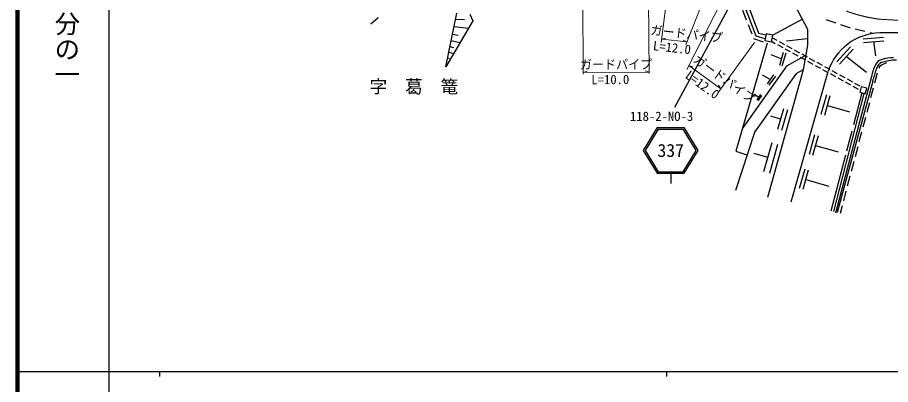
# Model space of a CAD drawing. Units: millimetres, scale not verified. Extents: x 40000 to 680000, y 20000 to 380000.
# Drawn here: x 40000 to 212188, y 202409 to 274733 of the extents above; entities that cross this region are included whole.
import ezdxf
from ezdxf.enums import TextEntityAlignment as Align

# ---------------------------------------------------------------- set-up
doc = ezdxf.new("R2010")
doc.units = ezdxf.units.MM
doc.header["$LTSCALE"] = 1000
doc.linetypes.add('CHAIN', pattern=[18.5, 12, -1.5, 3.5, -1.5])
for name, color, linetype, lineweight in [('M-BGD', 7, 'Continuous', 25), ('M-BMK', 2, 'CHAIN', 13), ('M-STR-HTXT', 7, 'Continuous', 13), ('M-STR-STRC', 7, 'Continuous', 25), ('M-TTL', 2, 'Continuous', 140), ('M-TTL-BAND', 7, 'Continuous', 25)]:
    doc.layers.add(name, color=color, linetype=linetype, lineweight=lineweight)
doc.layers.add('M-BMK-HTXT', color=7, linetype='Continuous')
doc.styles.add('@ＭＳ ゴシック', font='')
doc.styles.add('ＭＳ ゴシック', font='')
doc.styles.get('@ＭＳ ゴシック').set_extended_font_data('@MS Gothic')
doc.styles.get('ＭＳ ゴシック').set_extended_font_data('MS Gothic')

msp = doc.modelspace()

# ---------------------------------------------------------------- linework, layer by layer
at = {"layer": 'M-BGD'}
for p, q in [((182728, 280900), (186165, 271670)), ((185676, 271032), (182055, 280615)), ((124486, 265036), (126646, 275569)), ((183002, 276143), (183721, 274277)), ((195865, 272395), (193534, 276799)), ((111155, 274656), (109670, 273441)), ((129799, 274093), (124486, 265036)), ((126412, 274430), (128144, 274329)), ((129199, 275370), (129799, 274093)), ((194808, 274392), (188990, 271222)), ((199486, 274347), (199601, 274287)), ((199601, 274287), (201370, 273679)), ((126106, 272935), (128952, 272648)), ((184081, 273344), (184800, 271478)), ((195846, 269335), (195865, 272395)), ((202316, 273354), (204107, 272738)), ((204107, 272738), (204210, 272713)), ((205182, 272479), (207126, 272010)), ((125805, 271465), (126917, 271262)), ((185174, 270560), (187068, 269917)), ((187452, 270546), (185676, 271032)), ((186165, 271670), (187612, 271294)), ((188886, 270732), (189762, 270251)), ((195759, 270529), (191658, 270057)), ((206797, 270505), (210782, 270854)), ((208098, 271776), (208804, 271606)), ((125301, 269008), (126004, 268834)), ((125546, 270205), (127272, 269784)), ((187887, 269639), (181703, 248374)), ((188744, 270067), (189425, 269637)), ((189863, 269396), (190914, 268818)), ((190200, 270010), (191252, 269432)), ((191690, 269191), (192741, 268613)), ((195577, 267335), (195846, 269335)), ((201618, 266000), (204285, 268980)), ((206858, 269808), (210843, 270156)), ((208851, 269982), (209192, 267192)), ((125071, 267890), (126016, 267643)), ((190649, 266563), (188664, 267347)), ((191035, 267840), (190263, 265286)), ((191545, 267685), (190773, 265132)), ((191353, 268577), (192404, 267999)), ((195577, 267335), (191672, 265120)), ((192842, 267758), (193894, 267180)), ((193180, 268372), (194231, 267794)), ((194332, 266939), (195384, 266361)), ((194669, 267553), (195721, 266975)), ((194999, 264480), (195577, 267335)), ((202139, 265533), (204807, 268514)), ((203473, 267023), (207423, 263957)), ((124840, 266761), (125145, 266670)), ((195822, 266121), (196873, 265542)), ((196159, 266734), (197211, 266156)), ((197312, 265302), (198363, 264724)), ((197649, 265915), (198700, 265337)), ((210514, 265417), (210025, 265091)), ((211417, 265780), (210514, 265417)), ((191672, 265120), (183044, 252984)), ((185401, 252147), (193699, 263787)), ((187971, 239351), (194999, 264480)), ((192599, 238410), (199857, 264107)), ((193699, 263787), (194999, 264480)), ((198801, 264483), (199853, 263905)), ((199139, 265096), (200190, 264518)), ((200291, 263664), (201343, 263086)), ((200628, 264277), (201680, 263699)), ((202118, 263458), (203170, 262880)), ((209547, 263734), (209035, 261801)), ((210025, 265091), (209876, 264677)), ((188481, 262515), (186949, 263366)), ((189122, 263403), (187841, 261627)), ((189477, 263147), (188196, 261371)), ((208410, 263112), (201304, 236187)), ((208690, 262189), (201679, 236333)), ((201781, 262845), (202832, 262267)), ((203271, 262026), (204322, 261448)), ((203608, 262639), (204659, 262061)), ((205098, 261820), (206149, 261242)), ((204760, 261207), (205812, 260629)), ((208778, 260834), (208266, 258901)), ((186175, 259012), (185302, 259572)), ((186555, 259538), (185796, 258486)), ((186765, 259386), (186006, 258334)), ((198537, 255680), (199640, 259525)), ((199210, 255487), (200313, 259332)), ((206939, 259783), (200930, 236522)), ((206519, 259891), (204873, 253601)), ((191068, 256755), (189903, 252689)), ((199762, 257409), (204107, 256163)), ((208010, 257934), (207498, 256001)), ((190486, 254722), (188588, 255266)), ((191882, 256522), (190716, 252456)), ((207242, 255034), (206729, 253101)), ((181647, 240714), (185401, 252147)), ((196184, 247797), (197287, 251642)), ((196857, 247604), (197960, 251449)), ((204533, 252306), (203507, 248382)), ((206473, 252134), (205961, 250201)), ((188782, 250012), (187149, 244311)), ((189923, 249686), (188289, 243984)), ((181703, 248374), (183862, 247660)), ((197409, 249526), (201859, 248249)), ((205705, 249234), (205192, 247301)), ((187966, 247162), (185305, 247924)), ((203307, 247621), (200422, 236597)), ((204936, 246334), (204424, 244401)), ((194254, 241068), (195357, 244913)), ((194926, 240875), (196030, 244720)), ((195478, 242798), (200034, 241490)), ((204168, 243434), (203656, 241501)), ((203399, 240534), (202887, 238601)), ((202631, 237635), (202228, 236114))]:
    msp.add_line(p, q, dxfattribs=at)
for points in [[(187657, 271506), (187382, 270217), (188715, 269932), (188990, 271222)], [(206428, 261089), (206144, 259988), (207198, 259716), (207482, 260818)]]:
    msp.add_lwpolyline(points, close=True, dxfattribs=at)
for centre, radius, start, end in [((210488, 260509), 11224, 92.23294, 161.304), ((211258, -306197), 577922, 86.36836, 90.11975), ((222135, 259685), 14146, 156.08964, 165.98138), ((210978, 264504), 1997, 107.69967, 152.72026), ((211102, 264271), 1711, 113.45655, 167.95202), ((212662, 259316), 7452, 89.0716, 107.91227), ((213154, 258255), 8063, 88.45261, 109.81708), ((-512946, 481953), 754357, 343.06265, 343.25623)]:
    msp.add_arc(centre, radius, start, end, dxfattribs=at)
at = {"layer": 'M-BMK'}
for centre, radius, start, end in [((213820, 304205), 30051, 214.66597, 262.91085), ((247912, 902388), 629140, 266.55542, 269.23064)]:
    msp.add_arc(centre, radius, start, end, dxfattribs=at)
at = {"layer": 'M-STR-HTXT'}
for p, q in [((151492, 283836), (151548, 263532)), ((168790, 284108), (166984, 269771)), ((164586, 263673), (164459, 281582)), ((171790, 269312), (176371, 280935)), ((179337, 278845), (172015, 264483)), ((167074, 270484), (167890, 270671)), ((172032, 269927), (167074, 270484)), ((172032, 269927), (171279, 270290)), ((185335, 269801), (178164, 259926)), ((178721, 260693), (172407, 265252)), ((172407, 265252), (173210, 265014)), ((151547, 263895), (152336, 264175)), ((164585, 263952), (151547, 263895)), ((164585, 263952), (163794, 264225)), ((178721, 260693), (178243, 261379))]:
    msp.add_line(p, q, dxfattribs=at)
at = {"layer": 'M-STR-STRC'}
for p, q in [((181212, 278474), (169564, 256997)), ((166195, 253034), (163431, 248534)), ((166362, 252734), (163783, 248534)), ((166195, 253034), (171467, 253034)), ((166362, 252734), (171299, 252734)), ((173879, 248534), (171299, 252734)), ((174231, 248534), (171467, 253034)), ((163431, 248534), (166195, 244034)), ((163783, 248534), (166362, 244334)), ((171299, 244334), (173879, 248534)), ((171467, 244034), (174231, 248534)), ((166195, 244034), (171467, 244034)), ((166362, 244334), (171299, 244334)), ((168831, 244034), (168831, 242034))]:
    msp.add_line(p, q, dxfattribs=at)
at = {"layer": 'M-TTL'}
msp.add_line((40000, 380000), (40000, 20000), dxfattribs=at)
at = {"layer": 'M-TTL-BAND'}
for p, q in [((58000, 370000), (58000, 20000)), ((40000, 205000), (579000, 205000)), ((68000, 205000), (68000, 204000)), ((168000, 205000), (168000, 204000))]:
    msp.add_line(p, q, dxfattribs=at)

# ---------------------------------------------------------------- texts
at = {"layer": 'M-BMK-HTXT', "style": 'ＭＳ ゴシック'}
msp.add_text('字\u3000葛\u3000篭', height=2566, dxfattribs=at).set_placement((109434, 259070), align=Align.BOTTOM_LEFT)
at = {"layer": 'M-STR-HTXT', "style": 'ＭＳ ゴシック', "width": 0.95}
for rotation, p in [(353.585, (164714, 270856)), (324.168, (172806, 265646)), (0.25, (150933, 263998))]:
    msp.add_text('ガードパイプ', height=1833, rotation=rotation, dxfattribs=at).set_placement(p, align=Align.BOTTOM_LEFT)
at = {"layer": 'M-STR-HTXT', "style": 'ＭＳ ゴシック'}
for s, rotation, p in [('L=12.0', 353.585, (165203, 267761)), ('L=12.0', 324.168, (171205, 262485)), ('L=10.0', 0.25, (153190, 261032))]:
    msp.add_text(s, height=1833, rotation=rotation, dxfattribs=at).set_placement(p, align=Align.BOTTOM_LEFT)
at = {"layer": 'M-STR-STRC', "style": 'ＭＳ ゴシック'}
msp.add_text('118-2-NO-3', height=1833, dxfattribs=at).set_placement((160799, 253798), align=Align.BOTTOM_LEFT)
msp.add_text('337', height=2566, dxfattribs=at).set_placement((168831, 248534), align=Align.MIDDLE_CENTER)
at = {"layer": 'M-TTL-BAND', "style": '@ＭＳ ゴシック'}
msp.add_text('縮尺千分の一', height=3666, rotation=270, dxfattribs=at).set_placement((49777, 261030), align=Align.MIDDLE_RIGHT)

doc.saveas('drawing.dxf')
